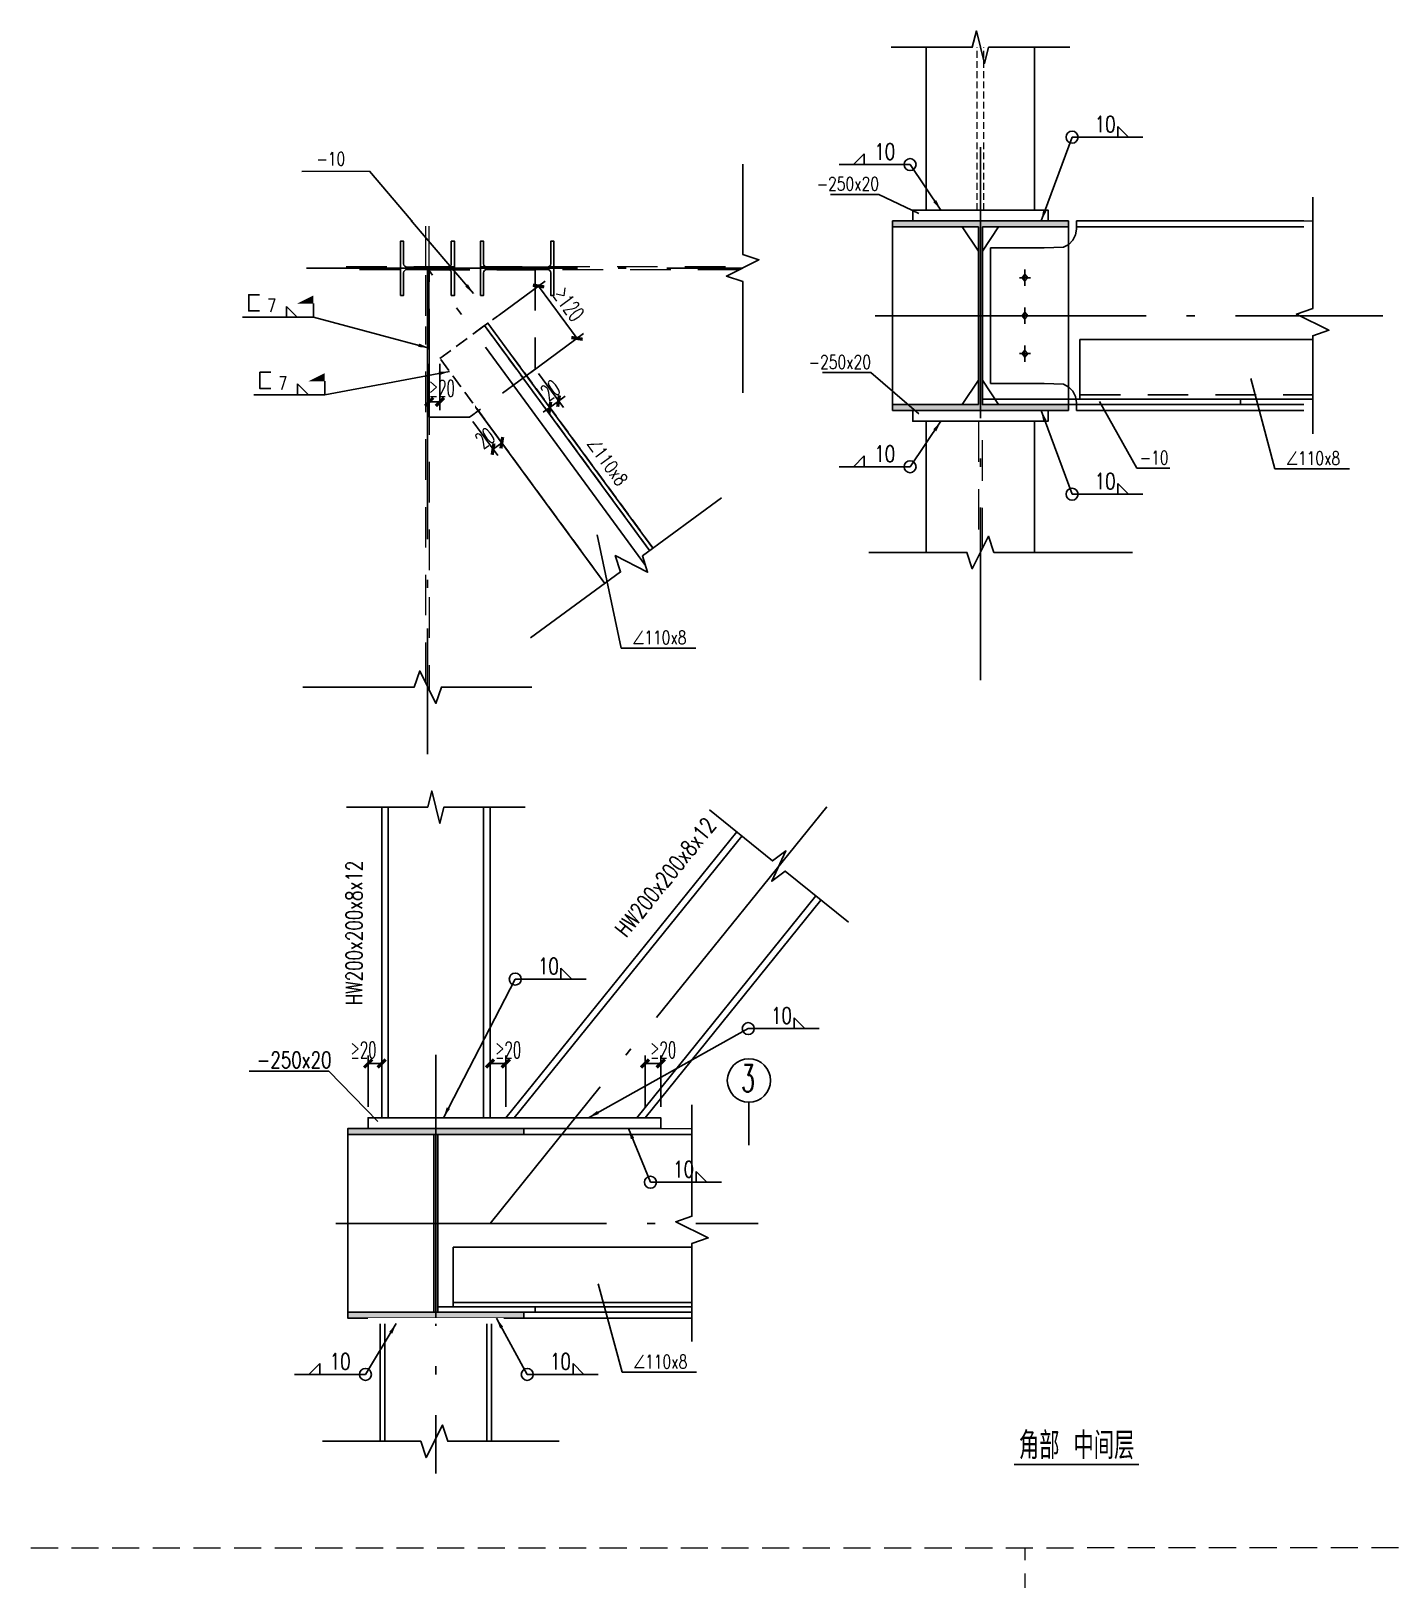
# Model space of a CAD drawing. Header units: millimetres. Extents: x 110450 to 212050, y -76471 to -19021.
# Drawn here: x 110450 to 135617, y -48320 to -19738 of the extents above; entities that cross this region are included whole.
import ezdxf
from ezdxf.enums import TextEntityAlignment as Align

# ---------------------------------------------------------------- set-up
doc = ezdxf.new("R2010")
doc.units = ezdxf.units.MM
doc.header["$LTSCALE"] = 100
for name, pattern in [('2', [5, 1.5, -1, 1.5, -1]), ('CENTER1', [13.3, 10, -1.5, 0.3, -1.5]), ('DASHED', [0.75, 0.5, -0.25]), ('HIDDEN', [0.375, 0.25, -0.125])]:
    doc.linetypes.add(name, pattern=pattern)
for name, color, linetype in [('00', 7, 'Continuous'), ('1', 2, 'Continuous'), ('10', 7, 'Continuous'), ('60', 2, 'Continuous'), ('Continuous Line', 7, 'Continuous'), ('DIM', 144, 'Continuous'), ('LAYERDIM', 1, 'Continuous'), ('TEXT', 7, 'Continuous'), ('字符串标注', 253, 'Continuous'), ('柱', 2, 'Continuous'), ('梁构件', 4, 'Continuous'), ('轴线', 21, 'CENTER1'), ('轴线__点划线', 253, 'Continuous')]:
    doc.layers.add(name, color=color, linetype=linetype)
for name, color, linetype, lineweight in [('FRAME', 7, 'Continuous', 13), ('HIDDEN', 11, 'HIDDEN', 13), ('尺寸标注', 9, 'Continuous', 18), ('梁', 4, 'Continuous', 18)]:
    doc.layers.add(name, color=color, linetype=linetype, lineweight=lineweight)
doc.styles.add('hzfs', font='ROMANS-H.shx', dxfattribs={"width": 0.75, "bigfont": 'HZFS.shx'})
doc.styles.add('romans', font='romans.shx', dxfattribs={"width": 0.75})
doc.styles.get("Standard").update_dxf_attribs({"font": 'romans-h.shx', "width": 0.75, "bigfont": 'hzfs.shx'})
doc.styles.add('STANDRAD', font='romans-h.shx', dxfattribs={"width": 0.6, "bigfont": 'hzfs.shx'})
doc.dimstyles.new('10', dxfattribs={"dimtxt": 300, "dimasz": 150, "dimexe": 150, "dimexo": 100, "dimgap": 100, "dimtad": 1, "dimdec": 0, "dimlfac": 0.1, "dimtxsty": 'STANDRAD', "dimblk": 'ARCHTICK', "dimcen": 0.09, "dimclrd": 4, "dimclre": 4, "dimclrt": 7, "dimadec": 0, "dimazin": 0, "dimtfac": 1, "dimtdec": 0, "dimtix": 1, "dimtmove": 2, "dimatfit": 3, "dimldrblk": 'OBLIQUE', "dimfxl": 1, "dimarcsym": 0})
doc.dimstyles.new('ISO-Arrow', dxfattribs={"dimtxt": 300, "dimasz": 200, "dimexe": 100, "dimexo": 50, "dimgap": 50, "dimtad": 1, "dimdec": 0, "dimlfac": 0.2, "dimzin": 0, "dimdsep": 46, "dimtxsty": 'romans', "dimcen": 0.09, "dimclrd": 256, "dimclre": 256, "dimclrt": 7, "dimadec": 0, "dimazin": 0, "dimtfac": 1, "dimtdec": 0, "dimtix": 1, "dimtmove": 2, "dimatfit": 3, "dimfxl": 150, "dimtolj": 1, "dimtzin": 0, "dimarcsym": 0})

# ---------------------------------------------------------------- blocks, each defined once
blk = doc.blocks.new('_ArchTick')
at = {"color": 0, "linetype": 'ByBlock', "const_width": 0.4}
blk.add_lwpolyline([(-0.5, -0.5), (0.5, 0.5)], dxfattribs=at)
blk = doc.blocks.new('*D30')
at = {"layer": 'Defpoints', "color": 0, "ltscale": 5, "transparency": 16777216}
for p in [(118888, -25132), (120532, -25414), (119598, -26100)]:
    blk.add_point(p, dxfattribs=at)
at = {"layer": 'DIM', "color": 4, "lineweight": -2, "ltscale": 5, "transparency": 16777216}
for p, q in [((118969, -25073), (119943, -24358)), ((119822, -24447), (120532, -25414)), ((119678, -26041), (120653, -25326))]:
    blk.add_line(p, q, dxfattribs=at)
at = {"layer": 'DIM', "color": 4, "lineweight": -2, "ltscale": 5, "transparency": 16777216, "xscale": 150, "yscale": 150, "zscale": 150}
for p, rotation in [((119822, -24447), 126.2538377371842), ((120532, -25414), 306.2538377371842)]:
    blk.add_blockref('_ArchTick', p, dxfattribs=dict(at, rotation=rotation))
at = {"layer": 'DIM', "color": 7, "ltscale": 5, "transparency": 16777216, "insert": (120379, -24783), "char_height": 300, "attachment_point": 5, "rotation": 306.2538, "style": 'STANDRAD'}
blk.add_mtext('≥120', dxfattribs=at)
blk = doc.blocks.new('_OBLIQUE')
at = {"color": 0, "linetype": 'ByBlock'}
blk.add_line((-0.5, -0.5), (0.5, 0.5), dxfattribs=at)
blk = doc.blocks.new('*D7')
at = {"layer": 'Defpoints', "color": 0, "ltscale": 5, "transparency": 16777216}
for p in [(117801, -25782), (118001, -25782), (117801, -26586)]:
    blk.add_point(p, dxfattribs=at)
at = {"layer": 'DIM', "color": 4, "lineweight": -2, "ltscale": 5, "transparency": 16777216}
for p, q in [((117801, -25882), (117801, -26736)), ((118001, -25882), (118001, -26736)), ((118001, -26586), (117801, -26586))]:
    blk.add_line(p, q, dxfattribs=at)
at = {"layer": 'DIM', "color": 4, "lineweight": -2, "ltscale": 5, "transparency": 16777216, "xscale": 150, "yscale": 150, "zscale": 150, "rotation": 180}
blk.add_blockref('_ArchTick', (117801, -26586), dxfattribs=at)
at = {"layer": 'DIM', "color": 4, "lineweight": -2, "ltscale": 5, "transparency": 16777216, "xscale": 150, "yscale": 150, "zscale": 150}
blk.add_blockref('_ArchTick', (118001, -26586), dxfattribs=at)
at = {"layer": 'DIM', "color": 7, "ltscale": 5, "transparency": 16777216, "insert": (118038, -26336), "char_height": 300, "attachment_point": 5, "style": 'STANDRAD'}
blk.add_mtext('≥20', dxfattribs=at)
blk = doc.blocks.new('*D8')
at = {"layer": 'Defpoints', "color": 0, "ltscale": 5, "transparency": 16777216}
for p in [(118711, -26750), (118549, -26868), (119143, -27340)]:
    blk.add_point(p, dxfattribs=at)
at = {"layer": 'DIM', "color": 4, "lineweight": -2, "ltscale": 5, "transparency": 16777216}
for p, q in [((118770, -26831), (119232, -27461)), ((118609, -26949), (119070, -27579)), ((118982, -27458), (119143, -27340))]:
    blk.add_line(p, q, dxfattribs=at)
at = {"layer": 'DIM', "color": 4, "lineweight": -2, "ltscale": 5, "transparency": 16777216, "xscale": 150, "yscale": 150, "zscale": 150}
for p, rotation in [((118982, -27458), 216.2538377371866), ((119143, -27340), 36.25383773718661)]:
    blk.add_blockref('_ArchTick', p, dxfattribs=dict(at, rotation=rotation))
at = {"layer": 'DIM', "color": 7, "ltscale": 5, "transparency": 16777216, "insert": (118834, -27256), "char_height": 300, "attachment_point": 5, "rotation": 36.2538, "style": 'STANDRAD'}
blk.add_mtext('20', dxfattribs=at)
blk = doc.blocks.new('*D9')
at = {"layer": 'Defpoints', "color": 0, "ltscale": 5, "transparency": 16777216}
for p in [(119759, -25981), (119598, -26100), (120030, -26689)]:
    blk.add_point(p, dxfattribs=at)
at = {"layer": 'DIM', "color": 4, "lineweight": -2, "ltscale": 5, "transparency": 16777216}
for p, q in [((119657, -26180), (120119, -26810)), ((119818, -26062), (120280, -26692)), ((120191, -26571), (120030, -26689)), ((120191, -26571), (120312, -26482)), ((120030, -26689), (119909, -26778))]:
    blk.add_line(p, q, dxfattribs=at)
at = {"layer": 'DIM', "color": 4, "lineweight": -2, "ltscale": 5, "transparency": 16777216, "xscale": 150, "yscale": 150, "zscale": 150}
for p, rotation in [((120030, -26689), 36.25383773675632), ((120191, -26571), 216.2538377367563)]:
    blk.add_blockref('_ArchTick', p, dxfattribs=dict(at, rotation=rotation))
at = {"layer": 'DIM', "color": 7, "ltscale": 5, "transparency": 16777216, "insert": (120043, -26369), "char_height": 300, "attachment_point": 5, "rotation": 36.2538, "style": 'STANDRAD'}
blk.add_mtext('20', dxfattribs=at)
blk = doc.blocks.new('*D3')
at = {"layer": 'Continuous Line', "color": 4, "lineweight": -2, "ltscale": 5, "transparency": 16777216}
for p, q in [((118926, -39602), (118926, -38652)), ((118926, -38802), (119216, -38802)), ((119216, -39602), (119216, -38652))]:
    blk.add_line(p, q, dxfattribs=at)
at = {"layer": 'Defpoints', "color": 0, "ltscale": 5, "transparency": 16777216}
for p in [(119216, -38802), (118926, -39803), (119216, -39803)]:
    blk.add_point(p, dxfattribs=at)
at = {"layer": 'Continuous Line', "color": 4, "lineweight": -2, "ltscale": 5, "transparency": 16777216, "xscale": 150, "yscale": 150, "zscale": 150, "rotation": 180}
blk.add_blockref('_ArchTick', (118926, -38802), dxfattribs=at)
at = {"layer": 'Continuous Line', "color": 4, "lineweight": -2, "ltscale": 5, "transparency": 16777216, "xscale": 150, "yscale": 150, "zscale": 150}
blk.add_blockref('_ArchTick', (119216, -38802), dxfattribs=at)
at = {"layer": 'Continuous Line', "color": 7, "ltscale": 5, "transparency": 16777216, "insert": (119262, -38552), "char_height": 300, "attachment_point": 5, "style": 'STANDRAD'}
blk.add_mtext('≥20', dxfattribs=at)
blk = doc.blocks.new('*D4')
at = {"layer": 'Continuous Line', "color": 4, "lineweight": -2, "ltscale": 5, "transparency": 16777216}
for p, q in [((116676, -39602), (116676, -38652)), ((116926, -38802), (116676, -38802)), ((116926, -39602), (116926, -38652))]:
    blk.add_line(p, q, dxfattribs=at)
at = {"layer": 'Defpoints', "color": 0, "ltscale": 5, "transparency": 16777216}
for p in [(116676, -38802), (116676, -39803), (116926, -39803)]:
    blk.add_point(p, dxfattribs=at)
at = {"layer": 'Continuous Line', "color": 4, "lineweight": -2, "ltscale": 5, "transparency": 16777216, "xscale": 150, "yscale": 150, "zscale": 150, "rotation": 180}
blk.add_blockref('_ArchTick', (116676, -38802), dxfattribs=at)
at = {"layer": 'Continuous Line', "color": 4, "lineweight": -2, "ltscale": 5, "transparency": 16777216, "xscale": 150, "yscale": 150, "zscale": 150}
blk.add_blockref('_ArchTick', (116926, -38802), dxfattribs=at)
at = {"layer": 'Continuous Line', "color": 7, "ltscale": 5, "transparency": 16777216, "insert": (116590, -38552), "char_height": 300, "attachment_point": 5, "style": 'STANDRAD'}
blk.add_mtext('≥20', dxfattribs=at)
blk = doc.blocks.new('*D5')
at = {"layer": 'Continuous Line', "color": 4, "lineweight": -2, "ltscale": 5, "transparency": 16777216}
for p, q in [((121788, -39602), (121788, -38652)), ((121788, -38802), (122078, -38802)), ((122078, -39602), (122078, -38652))]:
    blk.add_line(p, q, dxfattribs=at)
at = {"layer": 'Defpoints', "color": 0, "ltscale": 5, "transparency": 16777216}
for p in [(122078, -38802), (121788, -39803), (122078, -39803)]:
    blk.add_point(p, dxfattribs=at)
at = {"layer": 'Continuous Line', "color": 4, "lineweight": -2, "ltscale": 5, "transparency": 16777216, "xscale": 150, "yscale": 150, "zscale": 150, "rotation": 180}
blk.add_blockref('_ArchTick', (121788, -38802), dxfattribs=at)
at = {"layer": 'Continuous Line', "color": 4, "lineweight": -2, "ltscale": 5, "transparency": 16777216, "xscale": 150, "yscale": 150, "zscale": 150}
blk.add_blockref('_ArchTick', (122078, -38802), dxfattribs=at)
at = {"layer": 'Continuous Line', "color": 7, "ltscale": 5, "transparency": 16777216, "insert": (122124, -38552), "char_height": 300, "attachment_point": 5, "style": 'STANDRAD'}
blk.add_mtext('≥20', dxfattribs=at)

msp = doc.modelspace()

# ---------------------------------------------------------------- hatches: boundary and pattern name
at = {"layer": 'DIM', "ltscale": 5}
h = msp.add_hatch(color=127, dxfattribs=at)
h.dxf.hatch_style = 1
h.paths.add_polyline_path([(129605.6, -26634.6), (129605.6, -26744.6), (126355.6, -26744.6), (126355.6, -26634.6), (127945.6, -26634.6), (127945.6, -23354.6), (126355.6, -23354.6), (126355.6, -23244.6), (129605.6, -23244.6), (129605.6, -23354.6), (128015.6, -23354.6), (128015.6, -26634.6)])
h = msp.add_hatch(color=127, dxfattribs=at)
h.dxf.hatch_style = 1
h.paths.add_polyline_path([(119550.6, -43393.2), (119550.6, -43503.2), (116300.6, -43503.2), (116300.6, -43393.2), (117890.6, -43393.2), (117890.6, -40113.2), (116300.6, -40113.2), (116300.6, -40003.2), (119550.6, -40003.2), (119550.6, -40113.2), (117960.6, -40113.2), (117960.6, -43393.2)])

# ---------------------------------------------------------------- linework, layer by layer
at = {"linetype": '2', "ltscale": 5, "extrusion": (-7.49644e-08, 4.49787e-08, 1)}
msp.add_line((129818.4, -26457.6), (134115.9, -26458.3), dxfattribs=at)
at = {"ltscale": 5}
for points in [[(114670.3, -24907.7), (114470.3, -24907.7), (114470.3, -24607.7), (114670.3, -24607.7)], [(114877.8, -26340), (114677.8, -26340), (114677.8, -26040), (114877.8, -26040)]]:
    msp.add_lwpolyline(points, dxfattribs=at)
at = {"linetype": '2', "ltscale": 5}
msp.add_lwpolyline([(134115.9, -25434.6), (129818.6, -25434.6), (129818.3, -26534.6), (134115.9, -26534.6)], dxfattribs=at)
at = {"layer": '00', "linetype": 'Continuous', "ltscale": 5}
msp.add_line((123706.8, -40309.6), (123706.8, -39515.5), dxfattribs=at)
msp.add_circle((123706.8, -39115.5), 400, dxfattribs=at)
at = {"layer": '10', "ltscale": 5}
for p, q in [((128702.9, -24294.6), (128902.9, -24294.6)), ((128802.9, -24144.6), (128802.9, -24444.6)), ((128802.9, -24844.6), (128802.9, -25144.6)), ((128702.9, -24994.6), (128902.9, -24994.6)), ((128702.9, -25694.6), (128902.9, -25694.6)), ((128802.9, -25544.6), (128802.9, -25844.6))]:
    msp.add_line(p, q, dxfattribs=at)
at = {"layer": '10', "color": 1, "ltscale": 5}
for p, q in [((128752.9, -24294.6), (128802.9, -24229.6)), ((128802.9, -24359.6), (128752.9, -24294.6)), ((128802.9, -24229.6), (128852.9, -24294.6)), ((128852.9, -24294.6), (128802.9, -24359.6)), ((128752.9, -24994.6), (128802.9, -24929.6)), ((128802.9, -25059.6), (128752.9, -24994.6)), ((128802.9, -24929.6), (128852.9, -24994.6)), ((128852.9, -24994.6), (128802.9, -25059.6)), ((128752.9, -25694.6), (128802.9, -25629.6)), ((128802.9, -25759.6), (128752.9, -25694.6)), ((128802.9, -25629.6), (128852.9, -25694.6)), ((128852.9, -25694.6), (128802.9, -25759.6))]:
    msp.add_line(p, q, dxfattribs=at)
at = {"layer": '10', "ltscale": 5}
for centre, start, end in [((128802.9, -24294.6), 0, 180), ((128802.9, -24294.6), 180, 0), ((128802.9, -24994.6), 0, 180), ((128802.9, -24994.6), 180, 0), ((128802.9, -25694.6), 0, 180), ((128802.9, -25694.6), 180, 0)]:
    msp.add_arc(centre, 7.5, start, end, dxfattribs=at)
at = {"layer": '60', "ltscale": 5, "extrusion": (4.37114e-08, 4.37114e-08, 1)}
msp.add_line((126980.6, -29366.3), (126980.6, -26944.6), dxfattribs=at)
at = {"layer": '60', "ltscale": 5, "extrusion": (-1, 4.37114e-08, 1.74846e-07)}
msp.add_line((128980.6, -29366.3), (128980.6, -26944.6), dxfattribs=at)
at = {"layer": '60', "ltscale": 5}
msp.add_line((118246.7, -43213.2), (122654.1, -43213.2), dxfattribs=at)
at = {"layer": '60', "ltscale": 5, "extrusion": (1, -2.22045e-16, -8.43216e-09)}
for p, q in [((116895.6, -43603.2), (116895.6, -45776.6)), ((118867.6, -43603.2), (118867.6, -45776.6))]:
    msp.add_line(p, q, dxfattribs=at)
at = {"layer": '60', "ltscale": 5, "extrusion": (-1.54543e-07, 9.27259e-08, -1)}
for p, q in [((116895.6, -45776.6), (116895.6, -43603.2)), ((116983.6, -43603.2), (116983.6, -45776.6)), ((118867.6, -45776.6), (118867.6, -43603.2)), ((118955.6, -43603.2), (118955.6, -45776.6))]:
    msp.add_line(p, q, dxfattribs=at)
at = {"layer": '60', "ltscale": 5, "extrusion": (-1, 2.22045e-16, 3.09086e-08)}
for p, q in [((116983.6, -45776.6), (116983.6, -43603.2)), ((118955.6, -45776.6), (118955.6, -43603.2))]:
    msp.add_line(p, q, dxfattribs=at)
at = {"layer": '60', "ltscale": 5}
for points in [[(134115.9, -25434.6), (129818.6, -25434.6), (129818.3, -26534.6), (134115.9, -26534.6)], [(122654.1, -42193.2), (118246.9, -42193.2), (118246.7, -43293.2), (122654.1, -43293.2)]]:
    msp.add_lwpolyline(points, dxfattribs=at)
at = {"layer": 'Continuous Line', "color": 7, "ltscale": 5}
msp.add_line((129605.6, -23354.6), (129605.6, -26634.6), dxfattribs=at)
at = {"layer": 'Continuous Line', "ltscale": 5}
for points in [[(129630.6, -20037.6), (128130.6, -20037.6), (128055.6, -20337.6), (127905.6, -19737.6), (127830.6, -20037.6), (126330.6, -20037.6)], [(119575.6, -34068.2), (118075.6, -34068.2), (118000.6, -34368.2), (117850.6, -33768.2), (117775.6, -34068.2), (116275.6, -34068.2)], [(125541.7, -36193.1), (124375.1, -35250.2), (124128.2, -35436.3), (124388.7, -34875.4), (124141.8, -35061.6), (122975.3, -34118.6)]]:
    msp.add_lwpolyline(points, dxfattribs=at)
for points in [[(126730.6, -23244.6), (129230.6, -23244.6), (129230.6, -23044.6), (126730.6, -23044.6)], [(129230.6, -26744.6), (129230.6, -26944.6), (126730.6, -26944.6), (126730.6, -26744.6)]]:
    msp.add_lwpolyline(points, close=True, dxfattribs=at)
at = {"layer": 'DIM', "ltscale": 5}
for p, q in [((130715.5, -21698.5), (130515.5, -21498.5)), ((130515.5, -21698.5), (130515.5, -21498.5)), ((125636.5, -22205.6), (125836.5, -22005.6)), ((125836.5, -22205.6), (125836.5, -22005.6)), ((115365.4, -25022.5), (115165.4, -24822.5)), ((115165.4, -25022.5), (115165.4, -24822.5)), ((115665.4, -25022.5), (115665.4, -24772.5)), ((115573, -26454.8), (115373, -26254.8)), ((115373, -26454.8), (115373, -26254.8)), ((115873, -26454.8), (115873, -26204.8)), ((125636.5, -27783.5), (125836.5, -27583.5)), ((125836.5, -27783.5), (125836.5, -27583.5)), ((130715.5, -28290.6), (130515.5, -28090.6)), ((130515.5, -28290.6), (130515.5, -28090.6)), ((120435.3, -37243.4), (120235.3, -37043.4)), ((120235.3, -37243.4), (120235.3, -37043.4)), ((124738.5, -38157.4), (124538.5, -37957.4)), ((124538.5, -38157.4), (124538.5, -37957.4)), ((122931.9, -40994.6), (122731.9, -40794.6)), ((122731.9, -40994.6), (122731.9, -40794.6)), ((115581.5, -44542.1), (115781.5, -44342.1)), ((115781.5, -44542.1), (115781.5, -44342.1)), ((120658.4, -44542.1), (120458.4, -44342.1)), ((120458.4, -44542.1), (120458.4, -44342.1))]:
    msp.add_line(p, q, dxfattribs=at)
at = {"layer": 'DIM', "linetype": 'ByBlock', "ltscale": 5}
for p, q in [((115948.2, -38943.9), (114481.8, -38943.9)), ((116853.8, -39875.2), (115948.2, -38943.9))]:
    msp.add_line(p, q, dxfattribs=at)
at = {"layer": 'DIM', "ltscale": 5}
for points in [[(132782.1, -26634.6), (128015.6, -26634.6), (128015.6, -26534.6), (132782.1, -26534.6)], [(117960.6, -43393.2), (119759.1, -43393.2), (119759.1, -43293.2), (117960.6, -43293.2)]]:
    msp.add_lwpolyline(points, close=True, dxfattribs=at)
at = {"layer": 'DIM', "linetype": 'ByBlock', "ltscale": 5}
for centre in [(129671.5, -21698.5), (126680.5, -22205.6), (126680.5, -27783.5), (129671.5, -28290.6), (119391.2, -37243.4), (123694.5, -38157.4), (121887.9, -40994.6), (116625.5, -44542.1), (119614.3, -44542.1)]:
    msp.add_circle(centre, 110.7, dxfattribs=at)
at = {"layer": 'DIM', "ltscale": 5}
for points in [[(115665.4, -24772.5), (115365.4, -24772.5), (115665.4, -24622.5)], [(115873, -26204.8), (115573, -26204.8), (115873, -26054.8)]]:
    msp.add_solid(points, dxfattribs=at)
at = {"layer": 'HIDDEN', "linetype": '2', "ltscale": 5, "extrusion": (-1.19249e-08, 4.37114e-08, -1)}
for p, q in [((127945.1, -26944.6), (127945.1, -29437.3)), ((128016.1, -29295.3), (128016.1, -26944.6))]:
    msp.add_line(p, q, dxfattribs=at)
at = {"layer": 'LAYERDIM', "color": 6}
msp.add_line((128606.2, -46206.2), (130906.2, -46206.2), dxfattribs=at)
at = {"layer": '字符串标注', "color": 7, "ltscale": 5}
for p, q in [((126107.2, -22754.6), (125214.6, -22754.6)), ((126841.6, -23107.3), (126107.2, -22754.6)), ((125959.1, -26046.1), (125066.4, -26046.1)), ((126841.6, -26807.3), (125959.1, -26046.1)), ((133417.2, -27820.3), (132975.4, -26151.3)), ((130869.6, -27809.2), (130179.7, -26576.4)), ((131476.1, -27809.2), (130869.6, -27809.2)), ((134792.8, -27820.3), (133417.2, -27820.3)), ((121348.6, -31131.3), (120906.7, -29037.9)), ((122724.1, -31131.3), (121348.6, -31131.3)), ((121364, -44501.1), (120922.2, -42866.8)), ((122739.6, -44501.1), (121364, -44501.1))]:
    msp.add_line(p, q, dxfattribs=at)
at = {"layer": '尺寸标注', "color": 7, "ltscale": 5}
for p, q in [((129755.6, -23244.6), (134115.9, -23244.6)), ((116300.6, -40003.2), (122654.1, -40003.2))]:
    msp.add_line(p, q, dxfattribs=at)
at = {"layer": '柱', "color": 2, "ltscale": 5}
for p, q in [((126980.6, -23044.6), (126980.6, -20037.6)), ((128980.6, -23044.6), (128980.6, -20037.6))]:
    msp.add_line(p, q, dxfattribs=at)
for points in [[(118925.6, -34068.2), (118925.6, -39803.2), (116925.6, -39803.2), (116925.6, -34068.2)], [(118805.6, -34068.2), (118805.6, -39803.2), (117045.6, -39803.2), (117045.6, -34068.2)], [(125036.2, -35784.5), (121787.7, -39803.2), (119216, -39803.2), (123480.8, -34527.2)], [(124942.8, -35709.1), (121633.4, -39803.2), (119370.3, -39803.2), (123574.1, -34602.7)]]:
    msp.add_lwpolyline(points, dxfattribs=at)
at = {"layer": '柱', "ltscale": 5}
msp.add_lwpolyline([(116675.6, -40003.2), (122078.1, -40003.2), (122078.1, -39803.2), (116675.6, -39803.2)], close=True, dxfattribs=at)
at = {"layer": '梁', "linetype": 'HIDDEN', "ltscale": 5}
for p, q in [((127920.6, -23044.6), (127920.6, -20037.6)), ((128040.6, -23044.6), (128040.6, -20037.6))]:
    msp.add_line(p, q, dxfattribs=at)
at = {"layer": '梁', "color": 3, "linetype": 'HIDDEN', "ltscale": 20}
for p, q in [((110450.2, -47745.8), (212050.2, -47720.8)), ((128804.7, -76470.8), (128804.7, -47745.8))]:
    msp.add_line(p, q, dxfattribs=at)
at = {"layer": '梁构件', "ltscale": 5}
for p, q in [((126355.6, -23354.6), (126355.6, -23244.6)), ((126355.6, -23244.6), (129605.6, -23244.6)), ((127945.6, -23354.6), (126355.6, -23354.6)), ((127945.6, -26634.6), (127945.6, -23354.6)), ((129605.6, -23354.6), (128015.6, -23354.6)), ((128015.6, -23354.6), (128015.6, -26634.6)), ((129605.6, -23354.6), (129605.6, -23244.6)), ((129755.6, -23394.6), (129738.4, -23502.7)), ((129755.6, -23244.6), (133953.2, -23244.6)), ((129755.6, -23394.6), (129755.6, -23244.6)), ((133953.2, -23354.6), (129755.6, -23354.6)), ((129611.3, -23677.7), (129513.7, -23727.4)), ((129688.7, -23600.3), (129611.3, -23677.7)), ((129738.4, -23502.7), (129688.7, -23600.3)), ((129155.6, -23744.6), (128165.6, -23744.6)), ((128165.6, -23744.6), (128165.6, -26244.6)), ((129513.7, -23727.4), (129155.6, -23744.6)), ((128165.6, -26244.6), (129155.6, -26244.6)), ((129155.6, -26244.6), (129513.7, -26261.7)), ((129513.7, -26261.7), (129611.3, -26311.4)), ((129611.3, -26311.4), (129688.7, -26388.8)), ((129688.7, -26388.8), (129738.4, -26486.4)), ((129738.4, -26486.4), (129755.6, -26594.6)), ((126355.6, -26744.6), (126355.6, -26634.6)), ((126355.6, -26634.6), (127945.6, -26634.6)), ((129605.6, -26744.6), (126355.6, -26744.6)), ((128015.6, -26634.6), (129605.6, -26634.6)), ((129605.6, -26744.6), (129605.6, -26634.6)), ((129755.6, -26744.6), (129755.6, -26594.6)), ((129755.6, -26634.6), (133953.2, -26634.6)), ((133953.2, -26744.6), (129755.6, -26744.6))]:
    msp.add_line(p, q, dxfattribs=at)
at = {"layer": '梁构件', "color": 2, "ltscale": 5}
for p, q in [((126355.6, -23354.6), (127645.6, -23354.6)), ((126355.6, -26634.6), (126355.6, -23354.6)), ((127645.6, -23354.6), (127945.6, -23804.6)), ((128015.6, -23804.6), (128315.6, -23354.6)), ((128315.6, -23354.6), (129605.6, -23354.6)), ((129605.6, -23354.6), (129605.6, -23680.6)), ((127945.6, -23804.6), (127945.6, -26184.6)), ((128015.6, -26184.6), (128015.6, -23804.6)), ((127945.6, -26184.6), (127645.6, -26634.6)), ((128315.6, -26634.6), (128015.6, -26184.6)), ((129605.6, -26308.5), (129605.6, -26634.6)), ((127645.6, -26634.6), (126355.6, -26634.6)), ((129605.6, -26634.6), (128315.6, -26634.6))]:
    msp.add_line(p, q, dxfattribs=at)
at = {"layer": '梁构件', "color": 2, "linetype": '2', "ltscale": 5}
msp.add_line((129605.6, -26308.5), (129605.6, -23680.6), dxfattribs=at)
at = {"layer": '梁构件', "color": 7, "ltscale": 5}
for p, q in [((116300.6, -40003.2), (116300.6, -43503.2)), ((122654.1, -40113.2), (116300.6, -40113.2)), ((116300.6, -43393.2), (122654.1, -43393.2)), ((122654.1, -43503.2), (116300.6, -43503.2))]:
    msp.add_line(p, q, dxfattribs=at)
msp.add_lwpolyline([(118767.4, -43393.2), (119550.6, -43393.2), (119550.6, -43503.2), (116300.6, -43503.2), (116300.6, -43393.2), (117890.6, -43393.2), (117890.6, -40113.2), (116300.6, -40113.2), (116300.6, -40003.2), (119550.6, -40003.2), (119550.6, -40113.2), (117960.6, -40113.2), (117960.6, -43393.2), (119550.6, -43393.2)], dxfattribs=at)
at = {"layer": '轴线', "ltscale": 5, "extrusion": (0, -1, 2.22045e-16)}
for p, q in [((127980.6, -21883.7), (127980.6, -31726.6)), ((117925.6, -38642.3), (117925.6, -46370.5))]:
    msp.add_line(p, q, dxfattribs=at)
at = {"layer": '轴线', "ltscale": 5}
for p, q in [((126037.9, -24994.6), (135412.8, -24994.6)), ((125142.8, -34061.8), (118925.6, -41753.2)), ((116076.1, -41753.2), (123877.3, -41753.2))]:
    msp.add_line(p, q, dxfattribs=at)
at = {"layer": '轴线__点划线', "color": 7, "ltscale": 5}
for points in [[(134115.9, -22805.8), (134115.9, -24864.5), (133815.9, -24964.5), (134415.9, -25264.5), (134115.9, -25364.5), (134115.9, -27177.2)], [(119675.4, -30942.3), (121335.6, -29724.9), (121238.8, -29423.8), (121835.6, -29730.2), (121738.8, -29429.2), (123200.6, -28357.2)], [(130789.3, -29366.3), (128230.6, -29366.3), (128130.6, -29066.3), (127830.6, -29666.3), (127730.6, -29366.3), (125917.9, -29366.3)], [(122654.1, -39564.4), (122654.1, -41623.2), (122354.1, -41723.2), (122954.1, -42023.2), (122654.1, -42123.2), (122654.1, -43935.9)], [(120204.3, -45776.6), (118145.6, -45776.6), (118045.6, -45476.6), (117745.6, -46076.6), (117645.6, -45776.6), (115832.9, -45776.6)]]:
    msp.add_lwpolyline(points, dxfattribs=at)

# ---------------------------------------------------------------- texts
at = {"layer": '00', "linetype": 'Continuous', "ltscale": 5, "width": 0.6}
msp.add_text('3', height=500, dxfattribs=at).set_placement((123689, -39325.9), align=Align.CENTER)
at = {"layer": '1', "style": 'hzfs', "width": 0.75}
msp.add_text('角部 中间层', height=500, dxfattribs=at).set_placement((129756.2, -45856.2), align=Align.MIDDLE_CENTER)
at = {"layer": 'TEXT', "ltscale": 5, "width": 0.75}
for s, height, p in [('10', 300, (130090.5, -21608.5)), ('10', 300, (126020.4, -22115.6)), ('7', 250, (114814.5, -24932.5)), ('7', 250, (115022.1, -26364.8)), ('10', 300, (126020.4, -27693.5)), ('10', 300, (130090.5, -28200.6)), ('10', 300, (119810.3, -37153.4)), ('10', 300, (124113.5, -38067.4)), ('-250x20', 300, (114620.1, -38886.2)), ('10', 300, (122306.9, -40904.6)), ('10', 300, (115965.4, -44452.1)), ('10', 300, (120033.3, -44452.1))]:
    msp.add_text(s, height=height, dxfattribs=at).set_placement(p)
at = {"layer": 'TEXT', "color": 7, "ltscale": 5, "width": 0.75}
msp.add_text('-10', height=250, dxfattribs=at).set_placement((115987.8, -22099.1), align=Align.MIDDLE_CENTER)
at = {"layer": 'TEXT', "ltscale": 5, "width": 0.75}
for rotation, p in [(51.05024, (122350.7, -35512.8)), (90, (116656.4, -36392.7))]:
    msp.add_text('HW200x200x8x12', height=300, rotation=rotation, dxfattribs=at).set_placement(p, align=Align.BOTTOM_CENTER)
at = {"layer": '字符串标注', "color": 7, "ltscale": 5, "width": 0.75}
for s, p in [('-250x20', (125533.2, -22684.6)), ('-250x20', (125385.1, -25976.1)), ('-10', (131188.3, -27739.2)), ('∠110x8', (134125.9, -27750.3)), ('∠110x8', (122057.2, -31061.3)), ('∠110x8', (122072.6, -44431.1))]:
    msp.add_text(s, height=250, dxfattribs=at).set_placement(p, align=Align.CENTER)
msp.add_text('∠110x8', height=250, rotation=306.25384, dxfattribs=at).set_placement((120992.5, -27764.7), align=Align.CENTER)

# ---------------------------------------------------------------- dimensions: what is measured, and where the dimension line sits
at = {"layer": 'Continuous Line', "ltscale": 5}
dim = msp.add_linear_dim(base=(116675.6, -38802.1), p1=(116925.6, -39803.2), p2=(116675.6, -39803.2), angle=180, text='≥20', dimstyle='10', override={"dimfxl": 800, "dimfxlon": 1}, dxfattribs=at)
dim.commit()
dim.dimension.update_dxf_attribs({"geometry": '*D4', "text_midpoint": (116589.6, -38552.1), "dimtype": 128})
for base, p1, p2, picture, middle in [((119216, -38802.1), (118925.6, -39803.2), (119216, -39803.2), '*D3', (119261.6, -38552.1)), ((122078.1, -38802.1), (121787.7, -39803.2), (122078.1, -39803.2), '*D5', (122123.7, -38552.1))]:
    dim = msp.add_linear_dim(base=base, p1=p1, p2=p2, text='≥20', dimstyle='10', override={"dimfxl": 800, "dimfxlon": 1}, dxfattribs=at)
    dim.commit()
    dim.dimension.update_dxf_attribs({"geometry": picture, "text_midpoint": middle, "dimtype": 128})

# ---------------------------------------------------------------- leaders
at = {"layer": 'DIM', "color": 0, "ltscale": 5}
for points in [[(129101, -23244.6), (129671.5, -21698.5), (130981.3, -21698.5)], [(127250.9, -23044.6), (126680.5, -22205.6), (125370.7, -22205.6)], [(129101, -26744.6), (129671.5, -28290.6), (130981.3, -28290.6)], [(127250.9, -26944.6), (126680.5, -27783.5), (125370.7, -27783.5)], [(118064.5, -39803.2), (119391.2, -37243.4), (120701, -37243.4)], [(120743.9, -39803.2), (123694.5, -38157.4), (125004.3, -38157.4)], [(121481.1, -40003.2), (121887.9, -40994.6), (123197.7, -40994.6)]]:
    msp.add_leader(points, dimstyle='ISO-Arrow', dxfattribs=at)

# ---------------------------------------------------------------- wipeouts: each hides what was drawn before it
at = {"ltscale": 5}
msp.add_wipeout([(118549.5, -26868.4), (117801.1, -26868.4), (117801.1, -24150.1), (119759.1, -24150.1), (119759.1, -25981.4)], dxfattribs=at).dxf.layer = 'FRAME'

# ---------------------------------------------------------------- next in the draw order: linework, layer by layer
at = {"layer": '60', "ltscale": 5, "extrusion": (-8.06022e-08, 3.38529e-08, 1)}
msp.add_line((118825.9, -25177.4), (121872.9, -29330.8), dxfattribs=at)
at = {"layer": '60', "linetype": 'DASHED', "ltscale": 5, "extrusion": (-8.06022e-08, 3.38529e-08, 1)}
msp.add_line((118825.9, -25177.4), (121872.9, -29330.8), dxfattribs=at)
at = {"layer": '60', "ltscale": 5}
msp.add_lwpolyline([(121047.2, -29936.3), (118001.1, -25782.5), (118888, -25131.8), (121934.3, -29285.8)], dxfattribs=at)

# ---------------------------------------------------------------- next in the draw order: dimensions: what is measured, and where the dimension line sits
at = {"layer": 'DIM', "ltscale": 5}
dim = msp.add_linear_dim(base=(120030, -26689.1), p1=(119759.1, -25981.4), p2=(119597.8, -26099.6), angle=216.25384, dimstyle='10', dxfattribs=at)
dim.commit()
dim.dimension.update_dxf_attribs({"geometry": '*D9', "text_midpoint": (120043.5, -26369.2), "dimtype": 129})

# ---------------------------------------------------------------- next in the draw order: wipeouts: each hides what was drawn before it
at = {"ltscale": 5}
msp.add_wipeout([(116675.6, -43503.2), (119175.6, -43503.2), (119175.6, -43603.2), (116675.6, -43603.2)], dxfattribs=at).dxf.layer = 'DIM'

# ---------------------------------------------------------------- next in the draw order: leaders
at = {"layer": 'DIM', "color": 0, "ltscale": 5}
for points in [[(117196, -43603.2), (116625.5, -44542.1), (115315.7, -44542.1)], [(119043.9, -43503.2), (119614.3, -44542.1), (120924.1, -44542.1)]]:
    msp.add_leader(points, dimstyle='ISO-Arrow', dxfattribs=at)

# ---------------------------------------------------------------- next in the draw order: wipeouts: each hides what was drawn before it
at = {"ltscale": 5}
for points in [[(116270.6, -24994.6), (123591.2, -24994.6), (123591.2, -24361.9), (123291.2, -24261.9), (123891.2, -23961.9), (123591.2, -23861.9), (123591.2, -23244.6), (116270.6, -23244.6)], [(116895.6, -25194.6), (116895.6, -31853.3), (117528.3, -31853.3), (117628.3, -31553.3), (117928.2, -32153.3), (118028.3, -31853.3), (118645.6, -31853.3), (118645.6, -25194.6)]]:
    msp.add_wipeout(points, dxfattribs=at).dxf.layer = 'DIM'

# ---------------------------------------------------------------- next in the draw order: linework, layer by layer
at = {"linetype": '2', "ltscale": 5}
msp.add_lwpolyline([(118549.5, -26868.4), (117801.1, -26868.4), (117801.1, -24150.1), (119759.1, -24150.1), (119759.1, -25981.4)], close=True, dxfattribs=at)
at = {"layer": '60', "linetype": 'DASHED', "ltscale": 5}
msp.add_lwpolyline([(121047.2, -29936.3), (118001.1, -25782.5), (118888, -25131.8), (121934.3, -29285.8)], dxfattribs=at)
at = {"layer": 'HIDDEN', "linetype": '2', "ltscale": 5}
for p, q in [((117740.1, -24089.1), (117740.1, -23244.6)), ((117801.1, -24089.1), (117801.1, -23244.6)), ((117740.1, -24994.6), (117740.1, -24150.1)), ((117801.1, -24994.6), (117801.1, -24150.1))]:
    msp.add_line(p, q, dxfattribs=at)
at = {"layer": 'HIDDEN', "linetype": '2', "ltscale": 5, "extrusion": (0, -4.44089e-16, -1)}
for p, q in [((116270.6, -24089.1), (123636.9, -24089.1)), ((123514.9, -24150.1), (116270.6, -24150.1))]:
    msp.add_line(p, q, dxfattribs=at)
at = {"layer": 'HIDDEN', "linetype": '2', "ltscale": 5, "extrusion": (-4.44089e-16, 8.15779e-32, -1)}
for p, q in [((117740.1, -31777), (117740.1, -25194.6)), ((117801.1, -25194.6), (117801.1, -31899))]:
    msp.add_line(p, q, dxfattribs=at)
at = {"layer": '柱', "color": 2, "ltscale": 5}
for points in [[(117271.2, -24619.7), (117271.2, -23619.7), (117331.2, -23619.7), (117331.2, -24034.7, 0.4142136), (117396.2, -24099.7), (118146.2, -24099.7, 0.4142136), (118211.2, -24034.7), (118211.2, -23619.7), (118271.2, -23619.7), (118271.2, -24619.7), (118211.2, -24619.7), (118211.2, -24204.7, 0.4142136), (118146.2, -24139.7), (117396.2, -24139.7, 0.4142136), (117331.2, -24204.7), (117331.2, -24619.7)], [(118747.9, -24619.7), (118747.9, -23619.7), (118807.9, -23619.7), (118807.9, -24034.7, 0.4142136), (118872.9, -24099.7), (119981.2, -24099.7, 0.4142136), (120046.2, -24034.7), (120046.2, -23619.7), (120106.2, -23619.7), (120106.2, -24619.7), (120046.2, -24619.7), (120046.2, -24204.7, 0.4142136), (119981.2, -24139.7), (118872.9, -24139.7, 0.4142136), (118807.9, -24204.7), (118807.9, -24619.7)]]:
    msp.add_lwpolyline(points, format="xyb", close=True, dxfattribs=at)
at = {"layer": '轴线', "ltscale": 5, "extrusion": (0, -4.44089e-16, -1)}
for p, q in [((115540.4, -24119.6), (123575.9, -24119.6)), ((117770.6, -24119.6), (117770.6, -33088.3))]:
    msp.add_line(p, q, dxfattribs=at)
at = {"layer": '轴线', "ltscale": 5}
msp.add_line((121796.9, -29610), (117770.6, -24119.6), dxfattribs=at)
at = {"layer": '轴线__点划线', "color": 7, "ltscale": 5}
for points in [[(123591.2, -26420.6), (123591.2, -24361.9), (123291.2, -24261.9), (123891.2, -23961.9), (123591.2, -23861.9), (123591.2, -22195.2)], [(115469.5, -31853.3), (117528.3, -31853.3), (117628.3, -31553.3), (117928.2, -32153.3), (118028.3, -31853.3), (119695, -31853.3)]]:
    msp.add_lwpolyline(points, dxfattribs=at)

# ---------------------------------------------------------------- next in the draw order: dimensions: what is measured, and where the dimension line sits
at = {"layer": 'DIM', "ltscale": 5}
dim = msp.add_aligned_dim(p1=(118888, -25131.8), p2=(119597.8, -26099.6), distance=1158.6, text='≥<>', dimstyle='10', dxfattribs=at)
dim.commit()
dim.dimension.update_dxf_attribs({"geometry": '*D30', "text_midpoint": (120378.8, -24782.7)})
dim = msp.add_linear_dim(base=(117801.1, -26586.3), p1=(118001.1, -25782.5), p2=(117801.1, -25782.5), text='≥20', dimstyle='10', dxfattribs=at)
dim.commit()
dim.dimension.update_dxf_attribs({"geometry": '*D7', "text_midpoint": (118038.1, -26336.3), "dimtype": 128})
dim = msp.add_linear_dim(base=(119143, -27339.6), p1=(118549.5, -26868.4), p2=(118710.7, -26750.1), angle=36.25384, dimstyle='10', dxfattribs=at)
dim.commit()
dim.dimension.update_dxf_attribs({"geometry": '*D8', "text_midpoint": (118833.9, -27256.3), "dimtype": 129})

# ---------------------------------------------------------------- next in the draw order: leaders
at = {"layer": 'DIM', "color": 0, "ltscale": 5}
for points in [[(118622.4, -24587.9), (116698.7, -22328.6), (115450, -22329.6)], [(117801.1, -25591.6), (115665.4, -25022.5), (114355.6, -25022.5)], [(118178.7, -26024.7), (115873, -26454.8), (114563.2, -26454.8)]]:
    msp.add_leader(points, dimstyle='ISO-Arrow', dxfattribs=at)

doc.saveas('drawing.dxf')
